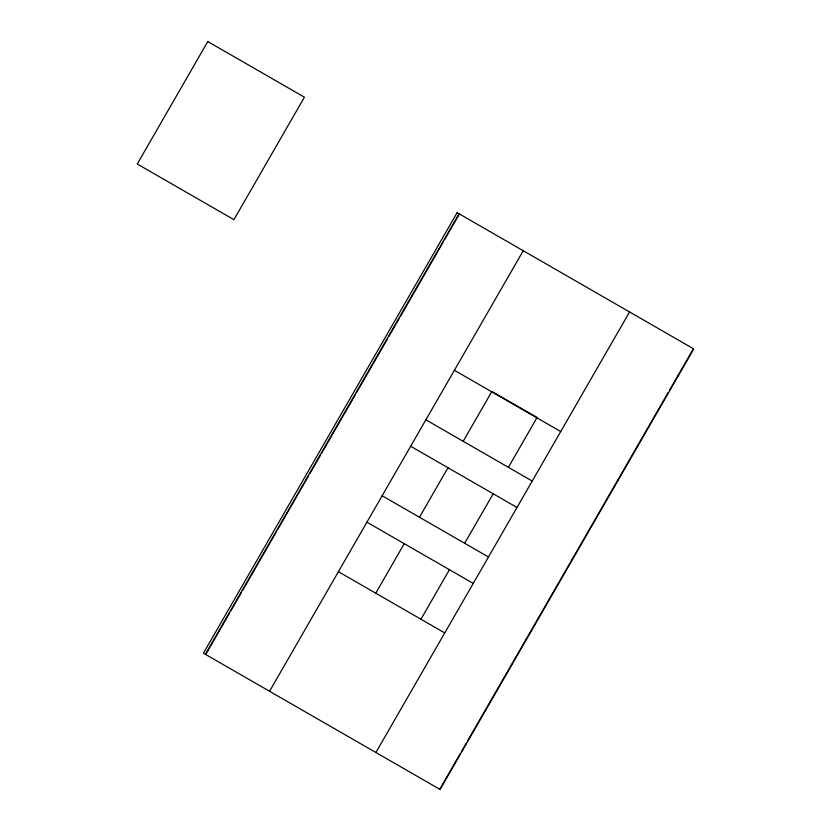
<?xml version="1.0" encoding="UTF-8"?>
<svg xmlns="http://www.w3.org/2000/svg" width="831" height="831" viewBox="0 0 831 831"><rect width="100%" height="100%" fill="white"/><g stroke="black" fill="none" stroke-linecap="round" stroke-linejoin="round"><path stroke-width="1.25" d="M205.392 654.319L459.076 213.785M205.693 654.496L229.636 612.914M230.935 610.671L241.291 592.69M242.579 590.436L276.235 531.996M277.533 529.752L308.592 475.81M309.89 473.556L320.247 455.575M321.535 453.331L355.19 394.891M356.478 392.648L387.547 338.705M388.835 336.451L399.192 318.47M400.49 316.227L443.203 242.05M444.492 239.806L459.377 213.962M269.556 691.267L523.239 250.733M375.737 593.189L404.24 543.682M419.468 517.246L447.971 467.739M463.189 441.303L491.89 391.474L537.096 417.505L508.395 467.334M420.943 619.22L449.446 569.713M464.664 543.277L493.178 493.77M375.892 752.502L629.576 311.968M439.744 789.273L460.457 753.312M461.756 751.068L466.284 743.194M467.573 740.951L668.197 392.564M669.485 390.321L693.438 348.74M454.38 370.304L560.717 431.538M425.877 419.811L532.204 481.045M410.659 446.247L516.986 507.481M382.146 495.754L488.472 556.988M366.928 522.19L473.255 583.414M338.414 571.697L444.741 632.931M207.781 41.55L137.26 164.008L233.916 219.664L304.426 97.206L207.781 41.55M457.133 212.663L203.439 653.197L440.056 789.45L693.74 348.916L457.133 212.663"/></g></svg>
